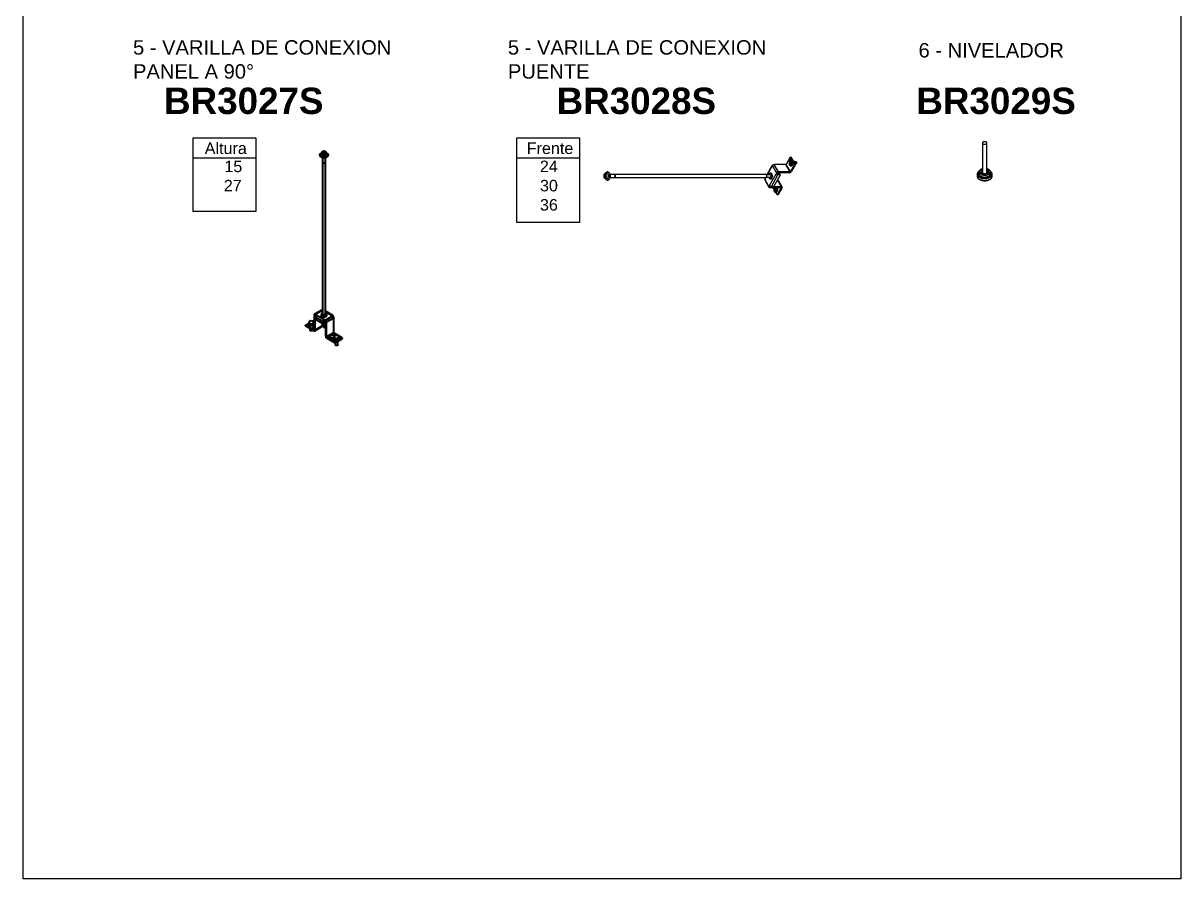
# Model space of a CAD drawing. Header units: inches. Extents: x 9936 to 27102, y -2774 to 11910.
# Drawn here: x 14566 to 16575, y -2774 to -1290 of the extents above; entities that cross this region are included whole.
import ezdxf

# ---------------------------------------------------------------- set-up
doc = ezdxf.new("R2010")
doc.units = ezdxf.units.IN
doc.header["$MEASUREMENT"] = 0
doc.layers.add('TEXTO', color=7, linetype='Continuous')
doc.layers.add('VIÑETAS', color=5, linetype='Continuous')
doc.styles.get("Standard").update_dxf_attribs({"font": 'arial.ttf'})

msp = doc.modelspace()

# ---------------------------------------------------------------- linework, layer by layer
at = {"layer": 'TEXTO', "color": 30, "true_color": 0xf8991e}
for p, q in [((14860.797, -1489.261), (14969.506, -1489.261)), ((14860.797, -1616.93), (14860.797, -1489.261)), ((14969.506, -1489.261), (14969.506, -1616.93)), ((15422.467, -1489.261), (15531.176, -1489.261)), ((15422.467, -1636.04), (15422.467, -1489.261)), ((15531.176, -1489.261), (15531.176, -1636.04)), ((14860.797, -1523.782), (14969.506, -1523.782)), ((15422.467, -1523.782), (15531.176, -1523.782)), ((14969.506, -1616.93), (14860.797, -1616.93)), ((15531.176, -1636.04), (15422.467, -1636.04))]:
    msp.add_line(p, q, dxfattribs=at)
at = {"layer": 'TEXTO'}
msp.add_lwpolyline([(14565.647, 141.265), (16574.871, 141.265), (16574.871, -2774.427), (14565.647, -2774.427)], close=True, dxfattribs=at)
at = {"layer": 'VIÑETAS', "linetype": 'Continuous'}
for p, q in [((16230.463, -1497.959), (16230.463, -1548.912)), ((16238.4, -1548.912), (16238.4, -1497.959)), ((15897.11, -1522.71), (15890.021, -1534.99)), ((15899.479, -1526.813), (15897.11, -1522.71)), ((15897.11, -1522.71), (15898.662, -1522.71)), ((15898.933, -1526.731), (15898.28, -1526.731)), ((15898.28, -1526.731), (15898.348, -1526.732)), ((15905.981, -1535.388), (15898.662, -1522.71)), ((15865.06, -1537.707), (15856.27, -1552.932)), ((15865.185, -1538.973), (15857.127, -1552.932)), ((15866.192, -1537.229), (15865.185, -1538.973)), ((15873.511, -1549.908), (15866.192, -1537.229)), ((15866.22, -1537.182), (15866.22, -1537.182)), ((15866.22, -1537.182), (15866.22, -1537.182)), ((15876.614, -1548.116), (15869.295, -1535.438)), ((15889.246, -1535.438), (15869.295, -1535.438)), ((15896.565, -1548.116), (15889.246, -1535.438)), ((15897.34, -1547.668), (15890.021, -1534.99)), ((15895.68, -1532.295), (15898.717, -1531.947)), ((15896.574, -1531.844), (15898.802, -1531.844)), ((15896.661, -1529.694), (15897.155, -1530.054)), ((15896.692, -1532.823), (15897.295, -1532.823)), ((15897.139, -1531.639), (15898.777, -1531.639)), ((15897.78, -1534.549), (15897.3, -1534.973)), ((15904.429, -1535.388), (15897.34, -1547.668)), ((15898.28, -1537.731), (15898.933, -1537.731)), ((15898.717, -1531.947), (15898.811, -1531.913)), ((15898.717, -1531.947), (15898.747, -1532.192)), ((15905.981, -1535.388), (15898.892, -1547.668)), ((15904.429, -1535.388), (15902.061, -1531.285)), ((15904.649, -1530.231), (15903.004, -1530.231)), ((15904.429, -1535.388), (15905.981, -1535.388)), ((15907.039, -1530.484), (15905.36, -1530.656)), ((15905.36, -1533.807), (15907.039, -1533.978)), ((15908.087, -1531.872), (15905.789, -1531.918)), ((15905.791, -1531.943), (15907.983, -1532.09)), ((15907.983, -1532.09), (15908.087, -1531.872)), ((15574.016, -1552.405), (15573.819, -1552.747)), ((15573.819, -1557.678), (15574.016, -1558.019)), ((15574.899, -1552.998), (15573.963, -1554.619)), ((15574.306, -1556.833), (15573.963, -1554.619)), ((15575.83, -1554.619), (15573.963, -1554.619)), ((15575.584, -1557.426), (15574.306, -1556.833)), ((15575.926, -1556.833), (15574.306, -1556.833)), ((15576.177, -1553.591), (15574.899, -1552.998)), ((15575.584, -1557.426), (15576.52, -1555.805)), ((15579.182, -1551.243), (15575.636, -1551.243)), ((15575.636, -1559.181), (15579.182, -1559.181)), ((15576.229, -1553.928), (15575.83, -1554.619)), ((15576.001, -1555.726), (15575.83, -1554.619)), ((15576.121, -1556.497), (15576.001, -1555.726)), ((15576.177, -1553.591), (15576.52, -1555.805)), ((15580.198, -1548.075), (15579.182, -1548.075)), ((15579.182, -1562.35), (15580.198, -1562.35)), ((15591.63, -1552.799), (15584.076, -1552.799)), ((15584.076, -1557.625), (15591.63, -1557.625)), ((15855.071, -1552.832), (15592.145, -1552.832)), ((15592.145, -1557.592), (15855.071, -1557.592)), ((15592.872, -1553.951), (15592.615, -1553.506)), ((15592.615, -1556.919), (15592.872, -1556.473)), ((15852.623, -1561.783), (15859.942, -1574.462)), ((15853.755, -1558.772), (15852.749, -1560.517)), ((15860.068, -1573.195), (15852.749, -1560.517)), ((15854.437, -1557.592), (15853.755, -1558.772)), ((15863.201, -1552.932), (15855.465, -1552.932)), ((15855.465, -1557.492), (15863.201, -1557.492)), ((15861.075, -1571.451), (15872.504, -1551.652)), ((15863.13, -1550.212), (15862.313, -1550.212)), ((15862.313, -1560.212), (15863.13, -1560.212)), ((15863.184, -1552.913), (15863.144, -1552.932)), ((15863.144, -1557.492), (15863.184, -1557.512)), ((15864.177, -1573.242), (15875.607, -1553.443)), ((15868.641, -1573.242), (15880.071, -1553.443)), ((15873.511, -1549.908), (15872.504, -1551.652)), ((15874.056, -1551.652), (15872.504, -1551.652)), ((15875.063, -1549.908), (15873.511, -1549.908)), ((15875.063, -1549.908), (15874.056, -1551.652)), ((15874.831, -1552.1), (15875.607, -1553.443)), ((15879.295, -1552.1), (15874.831, -1552.1)), ((15881.828, -1573.643), (15875.119, -1562.021)), ((15875.53, -1561.309), (15875.669, -1561.489)), ((15880.071, -1553.443), (15875.607, -1553.443)), ((15882.988, -1574.168), (15875.669, -1561.489)), ((15876.614, -1548.116), (15875.838, -1549.46)), ((15895.789, -1549.46), (15875.838, -1549.46)), ((15896.565, -1548.116), (15876.614, -1548.116)), ((15880.071, -1553.443), (15879.295, -1552.1)), ((15895.789, -1549.46), (15896.565, -1548.116)), ((15897.34, -1547.668), (15898.892, -1547.668)), ((16221.432, -1552.118), (16221.431, -1552.178)), ((16221.431, -1552.178), (16221.431, -1555.444)), ((16224.633, -1547.987), (16224.631, -1548.095)), ((16224.631, -1548.095), (16224.631, -1551.361)), ((16244.231, -1551.361), (16244.231, -1548.095)), ((16247.431, -1552.178), (16247.431, -1552.14)), ((16247.431, -1555.444), (16247.431, -1552.178)), ((16247.431, -1555.444), (16247.431, -1555.406)), ((15861.075, -1571.451), (15860.068, -1573.195)), ((15860.068, -1573.195), (15861.619, -1573.195)), ((15861.878, -1573.643), (15861.102, -1574.986)), ((15861.102, -1574.986), (15881.053, -1574.986)), ((15862.035, -1572.474), (15861.619, -1573.195)), ((15861.878, -1573.643), (15861.619, -1573.195)), ((15861.878, -1573.643), (15881.828, -1573.643)), ((15864.177, -1573.242), (15868.641, -1573.242)), ((15866.932, -1574.986), (15866.903, -1575.036)), ((15868.327, -1577.501), (15866.903, -1575.036)), ((15869.147, -1578.257), (15872.184, -1577.909)), ((15870.041, -1577.806), (15872.269, -1577.806)), ((15870.128, -1575.656), (15870.621, -1576.016)), ((15870.159, -1578.785), (15870.761, -1578.785)), ((15870.606, -1577.601), (15872.243, -1577.601)), ((15871.247, -1580.511), (15870.767, -1580.935)), ((15871.746, -1583.693), (15872.4, -1583.693)), ((15874.222, -1587.714), (15871.901, -1583.693)), ((15872.184, -1577.909), (15872.278, -1577.875)), ((15872.184, -1577.909), (15872.213, -1578.154)), ((15881.311, -1575.434), (15874.222, -1587.714)), ((15882.863, -1575.434), (15875.774, -1587.714)), ((15880.275, -1579.917), (15880.506, -1579.94)), ((15881.053, -1574.986), (15881.828, -1573.643)), ((15881.311, -1575.434), (15881.053, -1574.986)), ((15882.863, -1575.434), (15881.311, -1575.434)), ((15881.355, -1578.046), (15881.449, -1578.052)), ((15881.449, -1578.052), (15881.554, -1577.834)), ((15881.554, -1577.834), (15881.477, -1577.836)), ((15881.539, -1577.728), (15881.554, -1577.834)), ((15875.774, -1587.714), (15874.222, -1587.714))]:
    msp.add_line(p, q, dxfattribs=at)
at = {"layer": 'VIÑETAS', "linetype": 'Continuous', "lineweight": 35}
for p, q in [((15080.614, -1518.369), (15080.614, -1519.385)), ((15083.783, -1514.822), (15083.783, -1518.369)), ((15085.286, -1513.005), (15084.945, -1513.202)), ((15085.338, -1523.263), (15085.338, -1530.817)), ((15085.537, -1514.771), (15086.131, -1513.492)), ((15085.537, -1514.771), (15087.158, -1515.706)), ((15086.131, -1513.492), (15088.345, -1513.15)), ((15086.131, -1515.113), (15086.131, -1513.492)), ((15086.467, -1515.307), (15087.238, -1515.188)), ((15089.372, -1515.364), (15087.158, -1515.706)), ((15087.238, -1515.188), (15088.345, -1515.017)), ((15089.965, -1514.086), (15088.345, -1513.15)), ((15088.345, -1515.017), (15088.345, -1513.15)), ((15089.036, -1515.416), (15088.345, -1515.017)), ((15089.372, -1515.364), (15089.965, -1514.086)), ((15090.164, -1530.817), (15090.164, -1523.263)), ((15090.558, -1513.202), (15090.217, -1513.005)), ((15091.72, -1518.369), (15091.72, -1514.822)), ((15094.889, -1519.385), (15094.889, -1518.369)), ((15085.371, -1531.331), (15085.371, -1794.257)), ((15086.045, -1531.802), (15086.49, -1532.059)), ((15089.012, -1532.059), (15089.458, -1531.802)), ((15090.131, -1794.257), (15090.131, -1531.331)), ((15084.009, -1787.727), (15071.33, -1795.046)), ((15072.597, -1795.171), (15085.275, -1787.852)), ((15085.371, -1787.908), (15085.275, -1787.852)), ((15064.892, -1806.346), (15061.481, -1808.109)), ((15061.481, -1808.109), (15062.42, -1810.696)), ((15061.481, -1808.109), (15061.481, -1810.558)), ((15069.242, -1807.169), (15064.892, -1806.346)), ((15067.909, -1806.917), (15068.635, -1806.498)), ((15070.806, -1807.751), (15068.635, -1806.498)), ((15070.181, -1809.756), (15069.242, -1807.169)), ((15072.149, -1796.981), (15070.806, -1796.206)), ((15070.806, -1796.206), (15070.806, -1821.872)), ((15072.149, -1796.981), (15072.597, -1796.723)), ((15072.149, -1796.981), (15072.149, -1822.648)), ((15072.55, -1799.281), (15086.692, -1807.445)), ((15072.55, -1799.281), (15072.55, -1803.745)), ((15072.55, -1803.745), (15086.692, -1811.909)), ((15074.341, -1796.178), (15072.597, -1795.171)), ((15072.597, -1795.171), (15072.597, -1796.723)), ((15073.318, -1797.139), (15072.597, -1796.723)), ((15074.341, -1796.178), (15088.483, -1804.342)), ((15082.751, -1795.784), (15082.751, -1796.601)), ((15085.471, -1796.615), (15085.452, -1796.655)), ((15085.471, -1794.652), (15085.471, -1796.672)), ((15088.035, -1806.669), (15086.692, -1807.445)), ((15086.692, -1811.909), (15086.692, -1807.445)), ((15088.035, -1811.133), (15088.035, -1806.669)), ((15088.483, -1805.894), (15088.483, -1804.342)), ((15090.227, -1805.349), (15088.483, -1804.342)), ((15090.227, -1806.9), (15088.483, -1805.894)), ((15090.031, -1796.672), (15090.031, -1794.652)), ((15090.051, -1796.655), (15090.031, -1796.615)), ((15090.031, -1814.671), (15090.031, -1806.787)), ((15102.428, -1796.898), (15090.131, -1789.799)), ((15101.162, -1797.023), (15090.131, -1790.655)), ((15090.227, -1805.349), (15102.906, -1798.03)), ((15090.227, -1806.9), (15090.227, -1805.349)), ((15092.019, -1808.452), (15090.675, -1807.676)), ((15090.675, -1833.343), (15090.675, -1807.676)), ((15092.019, -1808.452), (15104.697, -1801.133)), ((15092.751, -1796.601), (15092.751, -1795.784)), ((15102.906, -1798.03), (15101.162, -1797.023)), ((15102.953, -1798.058), (15102.953, -1798.058)), ((15102.953, -1798.058), (15102.953, -1798.058)), ((15104.697, -1826.799), (15104.697, -1801.133)), ((15055.956, -1813.817), (15060.598, -1811.137)), ((15070.358, -1822.131), (15055.956, -1813.817)), ((15055.956, -1815.369), (15055.956, -1813.817)), ((15070.358, -1823.682), (15055.956, -1815.369)), ((15060.581, -1811.382), (15060.581, -1812.199)), ((15060.693, -1812.821), (15060.581, -1812.199)), ((15061.481, -1810.558), (15062.42, -1813.145)), ((15062.42, -1810.696), (15066.771, -1811.519)), ((15062.42, -1810.696), (15062.42, -1813.145)), ((15062.42, -1813.145), (15066.771, -1813.969)), ((15063.451, -1819.695), (15063.451, -1822.569)), ((15063.502, -1822.851), (15063.451, -1822.569)), ((15066.771, -1811.519), (15070.181, -1809.756)), ((15066.771, -1811.519), (15066.771, -1813.969)), ((15066.771, -1813.969), (15070.181, -1812.206)), ((15068.211, -1822.569), (15068.211, -1822.443)), ((15070.181, -1809.756), (15070.181, -1812.206)), ((15070.358, -1822.131), (15070.806, -1821.872)), ((15070.358, -1823.682), (15070.358, -1822.131)), ((15070.806, -1821.872), (15072.149, -1822.648)), ((15071.624, -1823.808), (15084.303, -1816.489)), ((15072.149, -1822.648), (15084.828, -1815.329)), ((15084.828, -1810.832), (15084.828, -1815.329)), ((15085.471, -1811.204), (15085.471, -1814.671)), ((15085.599, -1815.105), (15086.921, -1817.288)), ((15086.692, -1811.909), (15088.035, -1811.133)), ((15088.582, -1817.288), (15089.904, -1815.105)), ((15092.019, -1834.118), (15092.019, -1808.452)), ((15092.019, -1834.118), (15104.697, -1826.799)), ((15100.15, -1830.458), (15105.145, -1827.575)), ((15119.546, -1835.889), (15105.145, -1827.575)), ((15090.675, -1833.343), (15092.019, -1834.118)), ((15092.467, -1834.894), (15097.462, -1832.01)), ((15106.868, -1843.208), (15092.467, -1834.894)), ((15092.467, -1834.894), (15092.467, -1836.445)), ((15106.868, -1844.759), (15092.467, -1836.445)), ((15097.325, -1833.793), (15097.462, -1833.562)), ((15097.462, -1832.01), (15097.462, -1833.562)), ((15100.15, -1832.01), (15100.15, -1830.458)), ((15104.422, -1836.691), (15104.422, -1837.507)), ((15104.533, -1838.129), (15104.422, -1837.507)), ((15108.732, -1831.654), (15105.321, -1833.417)), ((15105.321, -1833.417), (15106.261, -1836.004)), ((15105.321, -1833.417), (15105.321, -1835.867)), ((15105.321, -1835.867), (15106.261, -1838.454)), ((15106.261, -1836.004), (15106.261, -1838.454)), ((15106.261, -1836.004), (15110.611, -1836.828)), ((15106.261, -1838.454), (15110.611, -1839.277)), ((15106.868, -1844.759), (15119.546, -1837.44)), ((15106.868, -1843.208), (15112.075, -1840.202)), ((15106.868, -1843.208), (15106.868, -1844.759)), ((15107.292, -1844.515), (15107.292, -1847.877)), ((15107.342, -1848.159), (15107.292, -1847.877)), ((15113.083, -1832.478), (15108.732, -1831.654)), ((15110.611, -1836.828), (15114.022, -1835.065)), ((15110.611, -1836.828), (15110.611, -1839.277)), ((15110.611, -1839.277), (15114.022, -1837.514)), ((15112.052, -1847.877), (15112.052, -1841.767)), ((15114.022, -1835.065), (15113.083, -1832.478)), ((15114.022, -1835.065), (15114.022, -1837.514)), ((15114.339, -1838.895), (15119.546, -1835.889)), ((15114.922, -1837.507), (15114.922, -1836.691)), ((15119.546, -1835.889), (15119.546, -1837.44))]:
    msp.add_line(p, q, dxfattribs=at)
at = {"layer": 'VIÑETAS', "linetype": 'Continuous', "flags": 128}
for points in [[(16231.625, -1499.58), (16232.14, -1499.83), (16232.72, -1500.027), (16233.35, -1500.164), (16234.011, -1500.238), (16234.684, -1500.246), (16235.35, -1500.188), (16235.989, -1500.067), (16236.584, -1499.885), (16237.116, -1499.647), (16237.571, -1499.361), (16237.936, -1499.034), (16238.201, -1498.677), (16238.356, -1498.299), (16238.399, -1497.911), (16238.328, -1497.524), (16238.145, -1497.151), (16237.854, -1496.8), (16237.466, -1496.483), (16236.99, -1496.208), (16236.44, -1495.983), (16235.833, -1495.816), (16235.185, -1495.71), (16234.516, -1495.669), (16233.844, -1495.694), (16233.189, -1495.784), (16232.57, -1495.936), (16232.004, -1496.147), (16231.509, -1496.41), (16231.097, -1496.717), (16230.781, -1497.06), (16230.57, -1497.429), (16230.471, -1497.814), (16230.485, -1498.202), (16230.613, -1498.584), (16230.85, -1498.947), (16231.191, -1499.282), (16231.625, -1499.58)], [(15898.348, -1526.732), (15898.455, -1526.74), (15899.269, -1527.005), (15900.016, -1527.627), (15900.645, -1528.562), (15901.113, -1529.748), (15901.387, -1531.102), (15901.45, -1532.534), (15901.297, -1533.945), (15900.938, -1535.239), (15900.398, -1536.329), (15899.713, -1537.139), (15898.931, -1537.614), (15898.311, -1537.731)], [(15898.933, -1537.731), (15899.585, -1537.614), (15900.367, -1537.139), (15901.051, -1536.329), (15901.591, -1535.239), (15901.95, -1533.945), (15902.103, -1532.534), (15902.04, -1531.102), (15901.766, -1529.748), (15901.298, -1528.562), (15900.67, -1527.627), (15899.922, -1527.005), (15899.108, -1526.74), (15898.933, -1526.731)], [(15897.14, -1527.533), (15896.429, -1527.973), (15895.813, -1528.729), (15895.338, -1529.745), (15895.039, -1530.944), (15894.937, -1532.24), (15895.041, -1533.535), (15895.343, -1534.733), (15895.82, -1535.745), (15896.438, -1536.497), (15897.149, -1536.933), (15897.902, -1537.019), (15898.641, -1536.751), (15899.31, -1536.148), (15899.861, -1535.254), (15900.252, -1534.136), (15900.454, -1532.876), (15900.453, -1531.569), (15900.248, -1530.311), (15899.855, -1529.195), (15899.302, -1528.305), (15898.631, -1527.705), (15897.892, -1527.442), (15897.14, -1527.533)], [(15897.234, -1528.316), (15896.589, -1528.732), (15896.044, -1529.459), (15895.646, -1530.432), (15895.431, -1531.565), (15895.419, -1532.757), (15895.61, -1533.903), (15895.988, -1534.9), (15896.518, -1535.659), (15897.155, -1536.115), (15897.84, -1536.225), (15898.514, -1535.98), (15899.116, -1535.402), (15899.593, -1534.543), (15899.902, -1533.478), (15900.017, -1532.302), (15899.926, -1531.12), (15899.639, -1530.037), (15899.18, -1529.149), (15898.59, -1528.534), (15897.922, -1528.248), (15897.234, -1528.316)], [(15905.182, -1534.005), (15905.3, -1533.883), (15905.615, -1533.325), (15905.783, -1532.601), (15905.779, -1531.821), (15905.602, -1531.103), (15905.28, -1530.557), (15904.862, -1530.266), (15904.649, -1530.231)], [(15907.039, -1530.484), (15907.175, -1530.486), (15907.429, -1530.577), (15907.661, -1530.778), (15907.857, -1531.074), (15908.002, -1531.447), (15908.087, -1531.872)], [(16230.463, -1542.831), (16230.396, -1542.85), (16229.484, -1543.141), (16228.633, -1543.489), (16227.855, -1543.891), (16227.16, -1544.339), (16226.557, -1544.83), (16226.052, -1545.357), (16225.653, -1545.914), (16225.365, -1546.492), (16225.19, -1547.086), (16225.131, -1547.687), (16225.19, -1548.288), (16225.365, -1548.881), (16225.653, -1549.46), (16226.052, -1550.016), (16226.557, -1550.543), (16227.16, -1551.034), (16227.855, -1551.483)], [(16227.855, -1551.483), (16228.633, -1551.884), (16229.484, -1552.233), (16230.396, -1552.524), (16231.36, -1552.754), (16232.362, -1552.921), (16233.39, -1553.022), (16234.431, -1553.056), (16235.473, -1553.022), (16236.501, -1552.921), (16237.503, -1552.754), (16238.467, -1552.524), (16239.379, -1552.233), (16240.23, -1551.884), (16241.008, -1551.483), (16241.702, -1551.034), (16242.306, -1550.543), (16242.81, -1550.016), (16243.21, -1549.46), (16243.498, -1548.881), (16243.673, -1548.288), (16243.731, -1547.687), (16243.673, -1547.086), (16243.498, -1546.492), (16243.21, -1545.914), (16242.81, -1545.357), (16242.306, -1544.83), (16241.702, -1544.339), (16241.008, -1543.891), (16240.23, -1543.489), (16239.379, -1543.141), (16238.467, -1542.85), (16238.4, -1542.831)], [(16230.463, -1544.715), (16229.991, -1544.946), (16229.398, -1545.312), (16228.895, -1545.721), (16228.49, -1546.164), (16228.192, -1546.635), (16228.005, -1547.125), (16227.932, -1547.624), (16227.976, -1548.125), (16228.135, -1548.618), (16228.406, -1549.094), (16228.784, -1549.545), (16229.264, -1549.963), (16229.835, -1550.34)], [(16229.835, -1550.34), (16230.489, -1550.67), (16231.213, -1550.947), (16231.994, -1551.165), (16232.819, -1551.322), (16233.673, -1551.414), (16234.54, -1551.439), (16235.405, -1551.397), (16236.253, -1551.289), (16237.069, -1551.116), (16237.837, -1550.883), (16238.544, -1550.592), (16239.179, -1550.25), (16239.728, -1549.862), (16240.183, -1549.435), (16240.535, -1548.977), (16240.779, -1548.496), (16240.909, -1548), (16240.923, -1547.499), (16240.822, -1547.001), (16240.607, -1546.515), (16240.281, -1546.051), (16239.851, -1545.615), (16239.324, -1545.217), (16238.71, -1544.862), (16238.4, -1544.715)], [(15576.665, -1557.677), (15577.05, -1556.743), (15577.239, -1555.643), (15577.211, -1554.497), (15576.97, -1553.428), (15576.542, -1552.552), (15575.973, -1551.964), (15575.325, -1551.729), (15574.667, -1551.871), (15574.072, -1552.375), (15573.604, -1553.186), (15573.313, -1554.217), (15573.231, -1555.356), (15573.367, -1556.479), (15573.706, -1557.465), (15574.211, -1558.207), (15574.829, -1558.624), (15575.49, -1558.672), (15576.125, -1558.344), (15576.665, -1557.677)], [(15577.256, -1558.018), (15577.661, -1557.067), (15577.887, -1555.95), (15577.912, -1554.768), (15577.736, -1553.625), (15577.372, -1552.623), (15576.855, -1551.852), (15576.229, -1551.379), (15575.55, -1551.246), (15574.879, -1551.466), (15574.275, -1552.019), (15574.016, -1552.405)], [(15574.016, -1558.019), (15574.141, -1558.22), (15574.719, -1558.85), (15575.379, -1559.156), (15576.062, -1559.112), (15576.706, -1558.721), (15577.256, -1558.018)], [(15575.758, -1551.243), (15576.269, -1550.165), (15576.99, -1549.169), (15577.821, -1548.475), (15578.721, -1548.12), (15579.644, -1548.12), (15580.543, -1548.475), (15581.374, -1549.169), (15582.096, -1550.165), (15582.671, -1551.415), (15583.071, -1552.855), (15583.277, -1554.413), (15583.277, -1556.011), (15583.071, -1557.569), (15582.671, -1559.009), (15582.096, -1560.259), (15582.096, -1560.259)], [(15582.096, -1560.259), (15581.374, -1561.256), (15580.543, -1561.949), (15579.644, -1562.305), (15578.721, -1562.305), (15577.821, -1561.949), (15576.99, -1561.256), (15576.269, -1560.259), (15575.758, -1559.181)], [(15580.802, -1558.018), (15581.208, -1557.067), (15581.433, -1555.95), (15581.459, -1554.768), (15581.282, -1553.625), (15580.919, -1552.623), (15580.401, -1551.852), (15579.775, -1551.379), (15579.182, -1551.243)], [(15580.198, -1548.075), (15580.66, -1548.12), (15581.559, -1548.475), (15582.391, -1549.169), (15583.112, -1550.165), (15583.687, -1551.415), (15584.088, -1552.855), (15584.293, -1554.413), (15584.293, -1556.011), (15584.088, -1557.569), (15583.687, -1559.009), (15583.112, -1560.259)], [(15592.615, -1556.918), (15592.917, -1556.136), (15593.023, -1555.212), (15592.917, -1554.289), (15592.615, -1553.506), (15592.163, -1552.983), (15591.63, -1552.799)], [(15591.63, -1557.625), (15592.163, -1557.441), (15592.615, -1556.918)], [(15593.116, -1556.895), (15593.414, -1556.123), (15593.519, -1555.212), (15593.414, -1554.301), (15593.116, -1553.529), (15592.671, -1553.013), (15592.145, -1552.832), (15591.939, -1552.859)], [(15591.939, -1557.565), (15592.145, -1557.592), (15592.671, -1557.411), (15593.116, -1556.895)], [(15856.042, -1556.895), (15856.34, -1556.123), (15856.445, -1555.212), (15856.34, -1554.301), (15856.042, -1553.529), (15855.597, -1553.013), (15855.071, -1552.832)], [(15855.071, -1557.592), (15855.597, -1557.411), (15856.042, -1556.895)], [(15859.744, -1557.492), (15859.9, -1557.954), (15860.416, -1558.981), (15861.074, -1559.728), (15861.823, -1560.139), (15862.608, -1560.186), (15863.372, -1559.864), (15864.057, -1559.196), (15864.613, -1558.233), (15864.998, -1557.046), (15865.185, -1555.723), (15865.158, -1554.363), (15864.92, -1553.065), (15864.489, -1551.926), (15863.896, -1551.031), (15863.186, -1550.446), (15862.412, -1550.215), (15861.63, -1550.354), (15860.899, -1550.854), (15860.272, -1551.677), (15860.272, -1551.677)], [(15860.272, -1551.677), (15859.797, -1552.762), (15859.744, -1552.932)], [(15861.426, -1557.492), (15861.541, -1557.615), (15862.094, -1557.936), (15862.677, -1557.889), (15863.21, -1557.481), (15863.623, -1556.766), (15863.859, -1555.842), (15863.886, -1554.832), (15863.7, -1553.874), (15863.327, -1553.096), (15862.818, -1552.605), (15862.24, -1552.465), (15861.672, -1552.696), (15861.426, -1552.932)], [(15862.926, -1552.675), (15862.897, -1552.696), (15862.65, -1552.932)], [(15862.65, -1557.492), (15862.766, -1557.615), (15862.926, -1557.749)], [(15863.13, -1560.212), (15863.425, -1560.186), (15864.189, -1559.864), (15864.874, -1559.196), (15865.43, -1558.233), (15865.815, -1557.046), (15866.001, -1555.723), (15865.974, -1554.363), (15865.737, -1553.065), (15865.305, -1551.926), (15864.713, -1551.031), (15864.003, -1550.446), (15863.228, -1550.215), (15863.13, -1550.212)], [(16224.716, -1547.295), (16224.454, -1547.513), (16223.848, -1548.096), (16223.345, -1548.71), (16222.948, -1549.35), (16222.662, -1550.01), (16222.489, -1550.682), (16222.431, -1551.361), (16222.489, -1552.04), (16222.662, -1552.713), (16222.948, -1553.372), (16223.345, -1554.012), (16223.848, -1554.627), (16224.454, -1555.21), (16225.155, -1555.756), (16225.946, -1556.26)], [(16225.239, -1557.484), (16226.14, -1557.958), (16227.114, -1558.381), (16228.153, -1558.749), (16229.246, -1559.06), (16230.385, -1559.31), (16231.56, -1559.497), (16232.76, -1559.62), (16233.974, -1559.678), (16235.193, -1559.67), (16236.405, -1559.596), (16237.599, -1559.456), (16238.766, -1559.253), (16239.895, -1558.988), (16240.975, -1558.662), (16241.998, -1558.28), (16242.955, -1557.844), (16243.837, -1557.359), (16244.636, -1556.827), (16245.345, -1556.255), (16245.959, -1555.647), (16246.471, -1555.009), (16246.877, -1554.346), (16247.174, -1553.663), (16247.359, -1552.968), (16247.431, -1552.266), (16247.431, -1552.178)], [(16225.239, -1560.751), (16226.14, -1561.224), (16227.114, -1561.647), (16228.153, -1562.015), (16229.246, -1562.326), (16230.385, -1562.576), (16231.56, -1562.763), (16232.76, -1562.886), (16233.974, -1562.944), (16235.193, -1562.936), (16236.405, -1562.862), (16237.599, -1562.722), (16238.766, -1562.519), (16239.895, -1562.254), (16240.975, -1561.929), (16241.998, -1561.546), (16242.955, -1561.11), (16243.837, -1560.625), (16244.636, -1560.094), (16245.345, -1559.522), (16245.959, -1558.914), (16246.471, -1558.275), (16246.877, -1557.612), (16247.174, -1556.93), (16247.359, -1556.234), (16247.431, -1555.532), (16247.431, -1555.444)], [(16225.946, -1556.26), (16226.819, -1556.716), (16227.765, -1557.121), (16228.775, -1557.471), (16229.839, -1557.761), (16230.948, -1557.99), (16232.09, -1558.156), (16233.255, -1558.255), (16234.431, -1558.289), (16235.608, -1558.255), (16236.772, -1558.156), (16237.915, -1557.99), (16239.024, -1557.761), (16240.088, -1557.471), (16241.098, -1557.121), (16242.044, -1556.716), (16242.917, -1556.26), (16243.708, -1555.756), (16244.409, -1555.21), (16245.014, -1554.627), (16245.518, -1554.012), (16245.915, -1553.372), (16246.201, -1552.713), (16246.374, -1552.04), (16246.431, -1551.361), (16246.374, -1550.682), (16246.201, -1550.01), (16245.915, -1549.35), (16245.518, -1548.71), (16245.014, -1548.096), (16244.409, -1547.513), (16244.18, -1547.322)], [(16227.502, -1552.096), (16228.292, -1552.505), (16229.153, -1552.862), (16230.077, -1553.163), (16231.052, -1553.405), (16232.066, -1553.585), (16233.108, -1553.701), (16234.166, -1553.75), (16235.227, -1553.734), (16236.278, -1553.651), (16237.308, -1553.503), (16238.304, -1553.292), (16239.255, -1553.02), (16240.149, -1552.69), (16240.976, -1552.306), (16241.726, -1551.873), (16242.391, -1551.396), (16242.962, -1550.879), (16243.434, -1550.331), (16243.8, -1549.756), (16244.056, -1549.161), (16244.199, -1548.554), (16244.231, -1548.106)], [(16227.502, -1555.362), (16228.292, -1555.771), (16229.153, -1556.128), (16230.077, -1556.43), (16231.052, -1556.672), (16232.066, -1556.851), (16233.108, -1556.967), (16234.166, -1557.017), (16235.227, -1557), (16236.278, -1556.917), (16237.308, -1556.769), (16238.304, -1556.558), (16239.255, -1556.286), (16240.149, -1555.956), (16240.976, -1555.572), (16241.726, -1555.139), (16242.391, -1554.662), (16242.962, -1554.146), (16243.434, -1553.597), (16243.8, -1553.022), (16244.056, -1552.427), (16244.199, -1551.82), (16244.231, -1551.361)], [(16230.463, -1548.912), (16230.464, -1548.96), (16230.535, -1549.347), (16230.718, -1549.721), (16231.008, -1550.071), (16231.397, -1550.388), (16231.873, -1550.663), (16232.423, -1550.888), (16233.03, -1551.055), (16233.678, -1551.161), (16234.347, -1551.202), (16235.019, -1551.178), (16235.674, -1551.088), (16236.293, -1550.935), (16236.859, -1550.724), (16237.354, -1550.461), (16237.766, -1550.154), (16238.082, -1549.811), (16238.292, -1549.442), (16238.392, -1549.057), (16238.4, -1548.912)], [(15869.113, -1574.986), (15868.805, -1575.707), (15868.505, -1576.906), (15868.404, -1578.202), (15868.508, -1579.496), (15868.81, -1580.695), (15869.287, -1581.707), (15869.905, -1582.459), (15870.616, -1582.894), (15871.369, -1582.981), (15872.108, -1582.713), (15872.777, -1582.11), (15873.328, -1581.216), (15873.718, -1580.097), (15873.921, -1578.838), (15873.919, -1577.531), (15873.715, -1576.273), (15873.321, -1575.157), (15873.237, -1574.986)], [(15869.795, -1574.986), (15869.51, -1575.421), (15869.113, -1576.394), (15868.898, -1577.527), (15868.886, -1578.719), (15869.077, -1579.865), (15869.455, -1580.861), (15869.985, -1581.621), (15870.621, -1582.076), (15871.307, -1582.187), (15871.98, -1581.942), (15872.582, -1581.364), (15873.059, -1580.505), (15873.369, -1579.44), (15873.484, -1578.264), (15873.393, -1577.082), (15873.106, -1575.999), (15872.646, -1575.11), (15872.555, -1574.986)], [(15874.326, -1574.986), (15874.579, -1575.71), (15874.854, -1577.064), (15874.917, -1578.496), (15874.763, -1579.907), (15874.405, -1581.201), (15873.865, -1582.291), (15873.18, -1583.1), (15872.398, -1583.576), (15871.778, -1583.693)], [(15872.4, -1583.693), (15873.051, -1583.576), (15873.833, -1583.1), (15874.518, -1582.291), (15875.058, -1581.201), (15875.417, -1579.907), (15875.57, -1578.496), (15875.507, -1577.064), (15875.233, -1575.71), (15874.979, -1574.986)]]:
    msp.add_lwpolyline(points, dxfattribs=at)
at = {"layer": 'VIÑETAS', "linetype": 'Continuous', "lineweight": 35, "flags": 128}
for points in [[(15082.704, -1521.282), (15081.708, -1520.561), (15081.015, -1519.73), (15080.659, -1518.83), (15080.659, -1517.907), (15081.015, -1517.008), (15081.708, -1516.177), (15082.704, -1515.455), (15083.783, -1514.944)], [(15091.72, -1514.944), (15092.798, -1515.455), (15093.795, -1516.177), (15094.488, -1517.008), (15094.844, -1517.907), (15094.844, -1518.83), (15094.488, -1519.73), (15093.795, -1520.561), (15092.798, -1521.282), (15091.549, -1521.857), (15090.109, -1522.258), (15088.551, -1522.463), (15086.952, -1522.463), (15085.394, -1522.258), (15083.954, -1521.857), (15082.704, -1521.282), (15082.704, -1521.282)], [(15094.889, -1519.385), (15094.844, -1519.846), (15094.488, -1520.746), (15093.795, -1521.577), (15092.798, -1522.298), (15091.549, -1522.874), (15090.109, -1523.274), (15088.551, -1523.479), (15086.952, -1523.479), (15085.394, -1523.274), (15083.954, -1522.874), (15082.704, -1522.298)], [(15084.945, -1513.202), (15084.743, -1513.328), (15084.114, -1513.906), (15083.808, -1514.566), (15083.852, -1515.248), (15084.243, -1515.893), (15084.945, -1516.442)], [(15085.286, -1515.851), (15086.22, -1516.236), (15087.32, -1516.425), (15088.467, -1516.398), (15089.536, -1516.157), (15090.412, -1515.729), (15090.999, -1515.16), (15091.235, -1514.511), (15091.093, -1513.854), (15090.589, -1513.259), (15089.777, -1512.79), (15088.746, -1512.499), (15087.607, -1512.417), (15086.484, -1512.553), (15085.498, -1512.892), (15084.757, -1513.398), (15084.339, -1514.015), (15084.292, -1514.677), (15084.619, -1515.312), (15085.286, -1515.851)], [(15084.945, -1516.442), (15085.897, -1516.848), (15087.014, -1517.073), (15088.196, -1517.099), (15089.338, -1516.922), (15090.34, -1516.559), (15091.112, -1516.041), (15091.585, -1515.415), (15091.717, -1514.736), (15091.497, -1514.065), (15090.945, -1513.462), (15090.558, -1513.202)], [(15084.945, -1519.989), (15085.897, -1520.394), (15087.014, -1520.62), (15088.196, -1520.645), (15089.338, -1520.469), (15090.34, -1520.105), (15091.112, -1519.588), (15091.585, -1518.962), (15091.72, -1518.369)], [(15085.338, -1530.817), (15085.522, -1531.35), (15086.045, -1531.802)], [(15085.398, -1531.125), (15085.371, -1531.331), (15085.553, -1531.857), (15086.068, -1532.303)], [(15086.045, -1531.802), (15086.828, -1532.104), (15087.751, -1532.21), (15088.675, -1532.104), (15089.458, -1531.802), (15089.981, -1531.35), (15090.164, -1530.817)], [(15086.068, -1532.303), (15086.841, -1532.601), (15087.751, -1532.705), (15088.662, -1532.601), (15089.434, -1532.303), (15089.95, -1531.857), (15090.131, -1531.331), (15090.105, -1531.125)], [(15082.751, -1796.601), (15082.778, -1796.896), (15083.1, -1797.659), (15083.767, -1798.345), (15084.73, -1798.9), (15085.917, -1799.286), (15087.24, -1799.472), (15088.601, -1799.445), (15089.899, -1799.207), (15091.037, -1798.776), (15091.932, -1798.184), (15092.517, -1797.474), (15092.748, -1796.699), (15092.751, -1796.601)], [(15085.371, -1793.246), (15085.009, -1793.37), (15083.983, -1793.887), (15083.236, -1794.544), (15082.824, -1795.294), (15082.778, -1796.079), (15083.1, -1796.843), (15083.767, -1797.528), (15084.73, -1798.084), (15085.917, -1798.469), (15087.24, -1798.655), (15088.601, -1798.628), (15089.899, -1798.391), (15091.037, -1797.96), (15091.932, -1797.367), (15092.517, -1796.657), (15092.748, -1795.883), (15092.609, -1795.101), (15092.11, -1794.369), (15091.287, -1793.743), (15091.287, -1793.743)], [(15085.471, -1794.896), (15085.349, -1795.012), (15085.028, -1795.565), (15085.074, -1796.147), (15085.483, -1796.681), (15086.197, -1797.094), (15087.122, -1797.329), (15088.131, -1797.356), (15089.09, -1797.171), (15089.867, -1796.798), (15090.359, -1796.289), (15090.498, -1795.711), (15090.267, -1795.143), (15090.031, -1794.896)], [(15085.471, -1796.121), (15085.349, -1796.236), (15085.214, -1796.396)], [(15085.371, -1794.257), (15085.553, -1794.783), (15086.068, -1795.229)], [(15086.068, -1795.229), (15086.841, -1795.527), (15087.751, -1795.631), (15088.662, -1795.527), (15089.434, -1795.229), (15089.95, -1794.783), (15090.131, -1794.257)], [(15090.289, -1796.396), (15090.267, -1796.368), (15090.031, -1796.121)], [(15091.287, -1793.743), (15090.202, -1793.268), (15090.131, -1793.246)], [(15070.806, -1812.351), (15070.226, -1813.04), (15069.333, -1813.64), (15068.202, -1814.086), (15066.908, -1814.348), (15065.542, -1814.408), (15064.195, -1814.262), (15062.96, -1813.919), (15061.92, -1813.404), (15061.147, -1812.751), (15060.693, -1812.004)], [(15070.806, -1813.167), (15070.226, -1813.856), (15069.333, -1814.456), (15068.202, -1814.903), (15066.908, -1815.165), (15065.542, -1815.225), (15064.195, -1815.078), (15062.96, -1814.736), (15061.92, -1814.22), (15061.147, -1813.567), (15060.693, -1812.821)], [(15068.211, -1822.569), (15068.17, -1822.823), (15067.824, -1823.32), (15067.174, -1823.703), (15066.32, -1823.913), (15065.391, -1823.919), (15064.529, -1823.719), (15063.866, -1823.344), (15063.502, -1822.851)], [(15070.806, -1818.911), (15070.478, -1818.76), (15069.626, -1818.196), (15069.069, -1817.52), (15068.849, -1816.782), (15068.982, -1816.037), (15069.458, -1815.341), (15070.242, -1814.745), (15070.806, -1814.466)], [(15070.145, -1809.654), (15070.515, -1810.014), (15070.806, -1810.413)], [(15085.471, -1814.671), (15085.645, -1815.175), (15086.139, -1815.602)], [(15086.139, -1815.602), (15086.879, -1815.887), (15087.751, -1815.987), (15088.624, -1815.887), (15089.364, -1815.602), (15089.858, -1815.175), (15090.031, -1814.671)], [(15086.921, -1817.288), (15086.938, -1817.315), (15087.129, -1817.48)], [(15097.462, -1832.01), (15097.156, -1832.738), (15097.201, -1833.486), (15097.594, -1834.199), (15098.306, -1834.825), (15099.283, -1835.317), (15100.454, -1835.638), (15101.732, -1835.765), (15103.022, -1835.688), (15104.228, -1835.413), (15105.261, -1834.961), (15105.321, -1834.926)], [(15106.632, -1832.74), (15106.433, -1832.186), (15105.877, -1831.51), (15105.025, -1830.946), (15103.941, -1830.535), (15102.706, -1830.308), (15101.41, -1830.282), (15100.15, -1830.458)], [(15113.985, -1834.963), (15114.356, -1835.322), (15114.81, -1836.069), (15114.914, -1836.858), (15114.66, -1837.635), (15114.067, -1838.348), (15113.174, -1838.949), (15112.042, -1839.395), (15110.749, -1839.657), (15109.383, -1839.717), (15108.036, -1839.57), (15106.8, -1839.228), (15105.761, -1838.712), (15104.987, -1838.059), (15104.533, -1837.313), (15104.533, -1837.313)], [(15114.922, -1837.507), (15114.914, -1837.674), (15114.66, -1838.452), (15114.067, -1839.165), (15113.174, -1839.765), (15112.042, -1840.211), (15110.749, -1840.473), (15109.383, -1840.533), (15108.036, -1840.387), (15106.8, -1840.044), (15105.761, -1839.529), (15104.987, -1838.876), (15104.533, -1838.129)], [(15112.052, -1847.877), (15112.011, -1848.131), (15111.664, -1848.629), (15111.014, -1849.012), (15110.16, -1849.222), (15109.232, -1849.228), (15108.37, -1849.027), (15107.707, -1848.652), (15107.342, -1848.159)]]:
    msp.add_lwpolyline(points, dxfattribs=at)
at = {"layer": 'VIÑETAS', "linetype": 'Continuous', "lineweight": 35}
for centre, radius, start, end in [((15084.109, -1519.084), 3.508, 184.919312, 246.400829), ((15085.721, -1518.205), 1.945, 184.825644, 246.494496), ((15087.646, -1517.947), 2.789, 98.426176, 112.540263), ((15087.754, -1518.257), 3.113, 65.852746, 99.554146), ((15087.751, -1529.726), 2.652, 241.609674, 298.395701), ((15084.533, -1788.888), 1.274, 54.382423, 114.307119), ((15071.898, -1796.028), 1.106, 50.796715, 189.214037), ((15072.422, -1796.937), 0.277, 50.796715, 189.214037), ((15076.439, -1799.458), 3.893, 122.605478, 177.394522), ((15090.581, -1807.622), 3.893, 122.605478, 177.394522), ((15089.008, -1806.714), 0.973, 122.605478, 177.394522), ((15088.13, -1808.629), 3.893, 2.605478, 57.394522), ((15089.703, -1807.72), 0.973, 2.605478, 57.394522), ((15101.861, -1797.88), 1.106, 350.785963, 129.203285), ((15100.808, -1801.31), 3.893, 2.605478, 57.394522), ((15062.785, -1811.422), 2.172, 126.915348, 195.547665), ((15071.99, -1819.264), 3.455, 110.049931, 148.62046), ((15070.533, -1821.917), 0.277, 230.796715, 9.214037), ((15071.057, -1822.825), 1.106, 230.796715, 9.214037), ((15083.586, -1815.466), 1.249, 305.013333, 6.298848), ((15087.743, -1816.532), 1.129, 237.059341, 317.965676), ((15105.67, -1826.755), 0.973, 182.605478, 237.394522), ((15094.564, -1833.166), 3.893, 182.605478, 237.394522), ((15092.991, -1834.074), 0.973, 182.605478, 237.394522), ((15101.951, -1838.287), 6.53, 52.514554, 106.010871), ((15106.626, -1836.731), 2.172, 126.915348, 195.547665)]:
    msp.add_arc(centre, radius, start, end, dxfattribs=at)
at = {"layer": 'VIÑETAS', "linetype": 'Continuous'}
for centre, radius, start, end in [((15866.042, -1538.274), 1.106, 80.786827, 219.203078), ((15869.472, -1539.327), 3.893, 92.605868, 147.394351), ((15889.201, -1534.466), 0.973, 272.603766, 327.396526), ((15898.128, -1536.038), 4.473, 110.334589, 123.187519), ((15903.653, -1531.827), 7.987, 183.36342, 190.440368), ((15898.247, -1537.017), 4.473, 110.334654, 123.187551), ((15905.977, -1531.148), 9.429, 171.131859, 184.236971), ((15898.264, -1533.227), 3.879, 105.518163, 114.406051), ((15907.091, -1531.046), 10.549, 189.697615, 201.855724), ((15906.542, -1530.943), 9.429, 171.131862, 184.236968), ((15903.442, -1550.821), 20.191, 103.501899, 108.188746), ((15903.56, -1551.8), 20.191, 103.501897, 108.188747), ((15907.656, -1530.841), 10.549, 189.697571, 201.855711), ((15894.228, -1525.636), 9.83, 288.209802, 291.714226), ((15921.449, -1528.934), 22.833, 185.664938, 188.138956), ((15907.058, -1533.19), 0.789, 268.630201, 330.973309), ((16231.862, -1549.835), 4.139, 109.759783, 158.217672), ((16236.947, -1549.891), 4.21, 22.218748, 69.803797), ((15579.071, -1555.209), 3.113, 155.852738, 189.554153), ((15578.76, -1555.317), 2.789, 188.426171, 202.540266), ((15579.019, -1557.243), 1.945, 274.825661, 336.494478), ((15579.898, -1558.855), 3.508, 274.919318, 336.400826), ((15590.54, -1555.212), 2.651, 331.604882, 28.400494), ((15853.784, -1561.259), 1.274, 144.383165, 204.30554), ((15854.83, -1558.016), 1.314, 161.160828, 215.1241), ((15875.784, -1549.554), 3.893, 212.605654, 267.394127), ((15876.791, -1552.006), 3.893, 92.605868, 147.394351), ((15874.876, -1551.127), 0.973, 212.607072, 267.392685), ((15875.883, -1550.432), 0.973, 92.607371, 147.392921), ((15895.612, -1545.571), 3.893, 272.605707, 327.394123), ((15896.52, -1547.144), 0.973, 272.603766, 327.396526), ((16227.916, -1551.544), 6.516, 185.581839, 245.738302), ((16227.916, -1554.81), 6.516, 185.581839, 245.738302), ((16229.458, -1547.662), 4.846, 185.130291, 246.18985), ((16229.458, -1550.928), 4.846, 185.130291, 246.18985), ((15860.925, -1573.894), 1.106, 140.796909, 279.213186), ((15864.354, -1569.353), 3.893, 212.605654, 267.394127), ((15861.833, -1573.37), 0.277, 140.799584, 279.210292), ((15871.595, -1582), 4.473, 110.334589, 123.187519), ((15877.12, -1577.789), 7.987, 183.363499, 190.440396), ((15871.713, -1582.979), 4.473, 110.334587, 123.187523), ((15879.444, -1577.11), 9.429, 171.131849, 184.236905), ((15871.73, -1579.189), 3.879, 105.518287, 114.40574), ((15880.557, -1577.008), 10.549, 189.69766, 201.855735), ((15880.008, -1576.905), 9.429, 171.131858, 184.236935), ((15876.908, -1596.783), 20.191, 103.501906, 108.188813), ((15877.027, -1597.762), 20.191, 103.501897, 108.188747), ((15881.122, -1576.803), 10.549, 189.697662, 201.855733), ((15867.695, -1571.599), 9.828, 288.209676, 291.714538), ((15894.917, -1574.896), 22.834, 185.664924, 188.138864), ((15880.524, -1579.152), 0.789, 268.630015, 330.973495), ((15881.097, -1575.259), 0.277, 320.792809, 99.217067), ((15882.006, -1574.735), 1.106, 320.797542, 99.213721)]:
    msp.add_arc(centre, radius, start, end, dxfattribs=at)
for centre, start_param in [((15912.796, -1532.412), 0.31367063), ((15886.263, -1578.374), 0.71471514)]:
    msp.add_ellipse(centre, major_axis=(-7.302, 0.619), ratio=0.29199675, start_param=start_param, end_param=0.83244435, dxfattribs=at)
for points, knots in [([(15897.472, -1526.875), (15897.308, -1526.947), (15896.873, -1527.137), (15896.247, -1527.683), (15895.641, -1528.537), (15895.176, -1529.617), (15894.882, -1530.856), (15894.777, -1532.176), (15894.866, -1533.499), (15895.146, -1534.754), (15895.61, -1535.872), (15896.224, -1536.765), (15896.949, -1537.373), (15897.663, -1537.709), (15898.129, -1537.697), (15898.319, -1537.692)], [0, 0, 0, 0, 0.04705972, 0.12500663, 0.20596315, 0.28981576, 0.37411646, 0.45817639, 0.54221052, 0.62654898, 0.71156627, 0.79764652, 0.87538268, 0.94932583, 1, 1, 1, 1]), ([(15898.364, -1526.775), (15898.238, -1526.758), (15897.936, -1526.719), (15897.643, -1526.818), (15897.472, -1526.875)], [0, 0, 0, 0, 0.41657589, 1, 1, 1, 1]), ([(15907.983, -1532.09), (15907.986, -1532.207), (15908.003, -1532.749), (15907.86, -1533.211), (15907.747, -1533.572)], [0, 0, 0, 0, 0.21734435, 1, 1, 1, 1]), ([(16224.892, -1546.765), (16224.765, -1546.846), (16224.368, -1547.099), (16223.783, -1547.571), (16223.144, -1548.177), (16222.601, -1548.823), (16222.155, -1549.499), (16221.811, -1550.199), (16221.577, -1550.913), (16221.45, -1551.553), (16221.445, -1551.952), (16221.443, -1552.11)], [0, 0, 0, 0, 0.05963977, 0.18574252, 0.31162613, 0.43688719, 0.56101921, 0.68353031, 0.80412626, 0.92286754, 1, 1, 1, 1]), ([(16230.463, -1542.729), (16230.38, -1542.749), (16229.987, -1542.842), (16229.326, -1543.066), (16228.492, -1543.398), (16227.722, -1543.785), (16227.02, -1544.219), (16226.394, -1544.696), (16225.852, -1545.213), (16225.402, -1545.765), (16225.049, -1546.344), (16224.803, -1546.942), (16224.662, -1547.489), (16224.649, -1547.836), (16224.644, -1547.976)], [0, 0, 0, 0, 0.02460378, 0.11632142, 0.2081788, 0.30019021, 0.3923488, 0.48460783, 0.57679915, 0.66867473, 0.75989397, 0.85010897, 0.93913611, 1, 1, 1, 1]), ([(16244.222, -1548.107), (16244.221, -1547.952), (16244.217, -1547.596), (16244.091, -1547.043), (16243.868, -1546.457), (16243.545, -1545.889), (16243.127, -1545.344), (16242.617, -1544.827), (16242.02, -1544.344), (16241.342, -1543.901), (16240.592, -1543.502), (16239.776, -1543.154), (16239.043, -1542.894), (16238.568, -1542.773), (16238.4, -1542.73)], [0, 0, 0, 0, 0.06553251, 0.15126117, 0.23727074, 0.32408685, 0.41194687, 0.50078611, 0.59034794, 0.68033145, 0.77049184, 0.86064688, 0.95072467, 1, 1, 1, 1]), ([(16247.419, -1552.134), (16247.421, -1552.042), (16247.43, -1551.713), (16247.338, -1551.147), (16247.146, -1550.448), (16246.85, -1549.765), (16246.459, -1549.102), (16245.973, -1548.462), (16245.392, -1547.853), (16244.728, -1547.274), (16244.218, -1546.924), (16243.963, -1546.748)], [0, 0, 0, 0, 0.0447998, 0.16065425, 0.27660786, 0.39344627, 0.51175095, 0.63177997, 0.75345583, 0.87645111, 1, 1, 1, 1]), ([(16221.442, -1555.414), (16221.439, -1555.483), (16221.423, -1555.79), (16221.499, -1556.334), (16221.67, -1557.036), (16221.947, -1557.723), (16222.318, -1558.39), (16222.786, -1559.034), (16223.348, -1559.651), (16224, -1560.234), (16224.699, -1560.757), (16225.209, -1561.065), (16225.446, -1561.208)], [0, 0, 0, 0, 0.03085655, 0.13666785, 0.2424651, 0.34893666, 0.45666317, 0.56594271, 0.67676176, 0.78885704, 0.90184117, 1, 1, 1, 1]), ([(16225.446, -1561.208), (16225.597, -1561.293), (16226.032, -1561.537), (16226.803, -1561.902), (16227.771, -1562.286), (16228.792, -1562.613), (16229.854, -1562.885), (16230.952, -1563.099), (16232.075, -1563.253), (16233.216, -1563.348), (16234.366, -1563.381), (16235.517, -1563.355), (16236.659, -1563.267), (16237.784, -1563.119), (16238.885, -1562.912), (16239.951, -1562.648), (16240.977, -1562.326), (16241.953, -1561.949), (16242.872, -1561.519), (16243.727, -1561.039), (16244.511, -1560.509), (16245.215, -1559.935), (16245.834, -1559.319), (16246.359, -1558.667), (16246.784, -1557.985), (16247.107, -1557.282), (16247.32, -1556.566), (16247.427, -1555.936), (16247.421, -1555.548), (16247.419, -1555.401)], [0, 0, 0, 0, 0.02050264, 0.05908471, 0.09762561, 0.13611692, 0.17455331, 0.21293874, 0.25128239, 0.28959618, 0.32789343, 0.36618817, 0.40449268, 0.44281888, 0.48118148, 0.51959496, 0.5580729, 0.59662676, 0.63526344, 0.67398118, 0.71276297, 0.75155444, 0.7902572, 0.82873929, 0.86684202, 0.90442138, 0.94140553, 0.97783749, 1, 1, 1, 1]), ([(15868.939, -1574.986), (15868.845, -1575.187), (15868.586, -1575.74), (15868.353, -1576.823), (15868.242, -1578.136), (15868.333, -1579.461), (15868.613, -1580.716), (15869.077, -1581.834), (15869.691, -1582.727), (15870.416, -1583.335), (15871.13, -1583.671), (15871.596, -1583.659), (15871.786, -1583.654)], [0, 0, 0, 0, 0.062986443, 0.174212344, 0.285120596, 0.39599489, 0.507270561, 0.619441935, 0.73301577, 0.835580469, 0.933140759, 1, 1, 1, 1]), ([(15881.449, -1578.052), (15881.453, -1578.169), (15881.47, -1578.711), (15881.326, -1579.173), (15881.214, -1579.534)], [0, 0, 0, 0, 0.21734455, 1, 1, 1, 1])]:
    msp.add_open_spline(points, degree=3, knots=knots, dxfattribs=at)
at = {"layer": 'VIÑETAS', "linetype": 'Continuous', "lineweight": 35}
for points, knots in [([(15100.15, -1830.458), (15099.635, -1830.666), (15098.604, -1831.082), (15097.842, -1831.701), (15097.462, -1832.01)], [0, 0, 0, 0, 0.50006216, 1, 1, 1, 1]), ([(15100.15, -1832.01), (15099.767, -1832.042), (15099.09, -1832.099), (15098.219, -1832.322), (15097.701, -1832.908), (15097.549, -1833.322), (15097.462, -1833.562)], [0, 0, 0, 0, 0.28295924, 0.50032818, 0.71177864, 1, 1, 1, 1])]:
    msp.add_open_spline(points, degree=3, knots=knots, dxfattribs=at)

# ---------------------------------------------------------------- texts
at = {"color": 192, "char_height": 45.69253, "attachment_point": 1}
for s, insert in [('{\\fArial|b1|i0|c0|p34;BR3027S}', (14810.161, -1401.95)), ('{\\fArial|b1|i0|c0|p34;BR3028S}', (15491.461, -1401.95)), ('{\\fArial|b1|i0|c0|p34;BR3029S}', (16115.833, -1401.95))]:
    msp.add_mtext_dynamic_manual_height_columns(s, width=536.06328, gutter_width=1, heights=[0], dxfattribs=dict(at, insert=insert))
at = {"layer": 'TEXTO', "attachment_point": 1}
for s, width, heights, insert, char_height in [('5 - VARILLA DE CONEXION \\PPANEL A 90°', 751.30533, [0], (14756.361, -1319.618), 25), ('5 - VARILLA DE CONEXION \\PPUENTE', 751.30533, [0], (15406.946, -1319.618), 25), ('6 - NIVELADOR', 751.30533, [0], (16119.626, -1324.651), 25), ('\\pi7.7576;Altura', 87.31603, [0], (14873.046, -1497.074), 20), ('\\pi5.00863;Frente', 87.31603, [0], (15434.716, -1497.074), 20), ('\\pi20.49;15\\P\\pi19.45317;27', 67.89678, [308.708], (14894.382, -1528.549), 20), ('\\pi19.49409;24\\P\\pi19.66463;30\\P\\pi19.63734;36', 67.89678, [308.708], (15442.966, -1528.549), 20)]:
    msp.add_mtext_dynamic_manual_height_columns(s, width=width, gutter_width=1, heights=heights, dxfattribs=dict(at, insert=insert, char_height=char_height))

doc.saveas('drawing.dxf')
